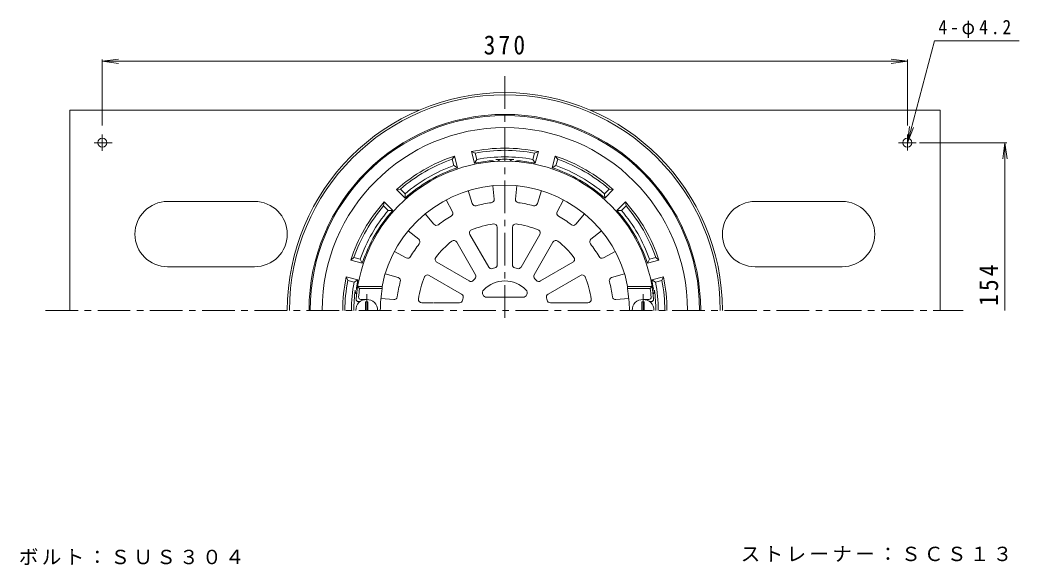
# Model space of a CAD drawing. Units: millimetres, scale not verified. Extents: x -260 to 225, y -347 to 394.
# Drawn here: x -254.9 to 204.2, y 144.1 to 394.4 of the extents above; entities that cross this region are included whole.
import ezdxf

# ---------------------------------------------------------------- set-up
doc = ezdxf.new("R2010")
doc.units = ezdxf.units.MM
doc.header["$LTSCALE"] = 3
doc.linetypes.add('CHAIN1', pattern=[8, 5, -1, 1, -1])
for name, color, linetype, lineweight in [('0-0_通り芯', 3, 'Continuous', 9), ('0-1_躯体', 2, 'Continuous', 9), ('0-2_仕上', 6, 'Continuous', 9), ('0-4_その他', 7, 'Continuous', 9), ('0-5_寸法', 7, 'Continuous', 9), ('0-A', 2, 'Continuous', 9)]:
    doc.layers.add(name, color=color, linetype=linetype, lineweight=lineweight)
doc.styles.add('ＭＳ ゴシック', font='')
doc.styles.get('ＭＳ ゴシック').set_extended_font_data('MS Gothic')

msp = doc.modelspace()

# ---------------------------------------------------------------- linework, layer by layer
at = {"layer": '0-0_通り芯', "linetype": 'CHAIN1'}
for p, q in [((-32.1, 368.672), (-32.1, 256.745)), ((-243.223, 261.061), (178.58, 261.061))]:
    msp.add_line(p, q, dxfattribs=at)
at = {"layer": '0-0_通り芯'}
for radius in [100, 99]:
    msp.add_arc((-32.1, 261.061), radius, 0, 180, dxfattribs=at)
at = {"layer": '0-1_躯体'}
for p, q in [((-55.218, 331.883), (-56.382, 330.434)), ((-53.792, 326.562), (-55.218, 331.883)), ((-44.978, 330.375), (-45.757, 333.281)), ((-19.221, 330.375), (-18.443, 333.281)), ((-16.709, 333.954), (-18.443, 333.281)), ((-18.135, 328.633), (-16.709, 333.954)), ((-55.604, 327.527), (-56.382, 330.434)), ((-55.604, 327.527), (-53.792, 326.562)), ((-44.978, 330.375), (-46.065, 328.633)), ((-19.221, 330.375), (-18.135, 328.633)), ((-8.596, 327.527), (-10.408, 326.562)), ((-8.596, 327.527), (-7.818, 330.434)), ((-77.91, 314.649), (-80.038, 316.776)), ((-77.91, 314.649), (-77.98, 312.597)), ((13.71, 314.649), (15.838, 316.776)), ((13.71, 314.649), (13.78, 312.597)), ((13.78, 312.597), (17.675, 316.493)), ((17.675, 316.493), (15.838, 316.776)), ((-87.532, 310.836), (-87.816, 308.998)), ((-85.688, 306.871), (-87.816, 308.998)), ((-83.637, 306.941), (-87.532, 310.836)), ((21.488, 306.871), (23.616, 308.998)), ((-85.688, 306.871), (-83.637, 306.941)), ((21.488, 306.871), (19.437, 306.941)), ((-98.567, 284.565), (-101.473, 285.343)), ((34.367, 284.565), (37.273, 285.343)), ((38.722, 284.179), (37.273, 285.343)), ((-98.567, 284.565), (-97.601, 282.753)), ((34.367, 284.565), (33.402, 282.753)), ((33.402, 282.753), (38.722, 284.179)), ((-101.414, 273.939), (-104.32, 274.718)), ((-101.414, 273.939), (-99.672, 275.026)), ((37.214, 273.939), (35.472, 275.026)), ((37.214, 273.939), (40.12, 274.718))]:
    msp.add_line(p, q, dxfattribs=at)
at = {"layer": '0-1_躯体', "color": 4, "linetype": 'CHAIN1'}
for p, q in [((-95.6, 268.463), (-95.6, 261.061)), ((31.4, 268.463), (31.4, 261.061))]:
    msp.add_line(p, q, dxfattribs=at)
at = {"layer": '0-1_躯体', "color": 4}
for p, q in [((-95.1, 264.977), (-96.1, 264.977)), ((-96.1, 264.977), (-96.1, 261.061)), ((-95.1, 264.977), (-95.1, 261.061)), ((30.9, 264.977), (31.9, 264.977)), ((30.9, 264.977), (30.9, 261.061)), ((31.9, 264.977), (31.9, 261.061))]:
    msp.add_line(p, q, dxfattribs=at)
at = {"layer": '0-1_躯体'}
for points in [[(-46.065, 328.633), (-47.49, 333.954), (-45.757, 333.281)], [(-10.408, 326.562), (-8.982, 331.883), (-7.818, 330.434)], [(-77.98, 312.597), (-81.875, 316.493), (-80.038, 316.776)], [(19.437, 306.941), (23.332, 310.836), (23.616, 308.998)], [(-97.601, 282.753), (-102.922, 284.179), (-101.473, 285.343)], [(-99.672, 275.026), (-104.993, 276.451), (-104.32, 274.718)], [(35.472, 275.026), (40.793, 276.451), (40.12, 274.718)]]:
    msp.add_lwpolyline(points, dxfattribs=at)
for centre, radius, start, end in [((-32.1, 261.061), 90, 0, 180), ((-32.1, 261.061), 89.5, 0, 180), ((-32.1, 261.061), 83.941, 0, 180), ((-32.1, 261.061), 74.5, 78.07777, 101.92224), ((-32.1, 261.061), 74.5, 108.07777, 131.92224), ((-32.1, 261.061), 73.5, 79.29149, 100.70854), ((-32.1, 261.061), 70.5, 79.47449, 100.52557), ((-32.1, 261.061), 74.5, 48.07777, 71.92224), ((-32.1, 261.061), 73.5, 109.29149, 130.70854), ((-32.1, 261.061), 69, 108.32338, 131.67665), ((-32.1, 261.061), 70.5, 109.47449, 130.52557), ((-32.1, 261.061), 69, 95.13783, 101.67665), ((-38.1, 327.792), 2, 53.16594, 95.13788), ((-32.1, 261.061), 69.376, 86.59644, 93.40356), ((-36.1, 328.317), 2, 36.91762, 93.40337), ((-28.1, 328.317), 2, 86.59663, 143.08269), ((-26.1, 327.792), 2, 84.86212, 126.83406), ((-32.1, 261.061), 69, 78.32338, 84.86217), ((-32.1, 261.061), 69, 48.32338, 71.67665), ((-32.1, 261.061), 70.5, 49.47449, 70.52557), ((-32.1, 261.061), 73.5, 49.29149, 70.70854), ((-32.1, 261.061), 74.5, 138.07777, 161.92224), ((-32.1, 261.061), 73.5, 139.29149, 160.70854), ((-32.1, 261.061), 74.5, 18.07777, 41.92224), ((-32.1, 261.061), 73.5, 19.29149, 40.70854), ((-32.1, 261.061), 70.5, 139.47449, 160.52557), ((-32.1, 261.061), 69, 138.32338, 161.67665), ((-32.1, 261.061), 69, 18.32338, 41.67665), ((-32.1, 261.061), 70.5, 19.47449, 40.52557), ((-32.1, 261.061), 74.5, 168.07777, 180.00002), ((-32.1, 261.061), 74.5, 0, 11.92224), ((-32.1, 261.061), 73.5, 169.29144, 179.99998), ((-32.1, 261.061), 70.5, 169.47441, 179.99998), ((-98.35, 271.061), 2, 171.41681, 213.38803), ((-32.1, 261.061), 69, 168.32335, 171.41632), ((-32.1, 261.061), 69, 8.58368, 11.67665), ((34.15, 271.061), 2, 326.61162, 8.58319), ((-32.1, 261.061), 70.5, 0, 10.52557), ((-32.1, 261.061), 73.5, 0, 10.70854), ((-32.1, 261.061), 69.376, 172.32347, 180), ((-98.872, 270.061), 2, 172.32343, 228.81255), ((34.672, 270.061), 2, 311.18845, 7.67657), ((-32.1, 261.061), 69.376, 0, 7.67653)]:
    msp.add_arc(centre, radius, start, end, dxfattribs=at)
at = {"layer": '0-1_躯体', "color": 4}
for centre in [(-95.6, 261.061), (31.4, 261.061)]:
    msp.add_arc(centre, 5, 0, 180, dxfattribs=at)
at = {"layer": '0-2_仕上'}
for p, q in [((-37.6, 318.297), (-37.007, 312.129)), ((-26.6, 318.297), (-27.193, 312.129)), ((-48.922, 316.045), (-47.109, 310.12)), ((-15.278, 316.045), (-17.091, 310.12)), ((-59.085, 311.836), (-56.177, 306.364)), ((-5.115, 311.836), (-8.023, 306.364)), ((-68.683, 305.422), (-64.741, 300.641)), ((4.483, 305.422), (0.541, 300.641)), ((-35.6, 299.235), (-35.6, 281.971)), ((-28.6, 299.235), (-28.6, 281.971)), ((-76.461, 297.644), (-71.681, 293.702)), ((-48.156, 295.871), (-39.524, 280.92)), ((-16.044, 295.871), (-24.676, 280.92)), ((12.261, 297.644), (7.481, 293.702)), ((-54.218, 292.37), (-45.586, 277.42)), ((-9.982, 292.37), (-18.614, 277.42)), ((-82.875, 288.046), (-77.403, 285.137)), ((18.675, 288.046), (13.203, 285.137)), ((-63.41, 283.179), (-48.459, 274.547)), ((-0.79, 283.179), (-15.741, 274.547)), ((-87.084, 277.883), (-81.159, 276.07)), ((-66.91, 277.117), (-51.959, 268.485)), ((2.71, 277.117), (-12.241, 268.485)), ((22.884, 277.883), (16.959, 276.07)), ((-88.538, 272.061), (-99.711, 272.061)), ((-98.855, 271.061), (-99.711, 272.061)), ((-88.452, 271.061), (-98.855, 271.061)), ((-88.452, 271.061), (-88.538, 272.061)), ((24.252, 271.061), (24.338, 272.061)), ((24.252, 271.061), (34.655, 271.061)), ((24.338, 272.061), (35.511, 272.061)), ((34.655, 271.061), (35.511, 272.061)), ((-89.07, 266.535), (-83.168, 265.968)), ((-40.361, 267.061), (-23.839, 267.061)), ((24.87, 266.535), (18.968, 265.968)), ((-98.6, 265.061), (-99.415, 265.061)), ((-95.6, 266.061), (-98.329, 266.061)), ((-70.274, 264.561), (-64.991, 264.561)), ((-64.805, 264.561), (-53.011, 264.561)), ((6.074, 264.561), (-11.189, 264.561)), ((31.4, 266.061), (34.129, 266.061)), ((34.4, 265.061), (35.215, 265.061))]:
    msp.add_line(p, q, dxfattribs=at)
for centre, radius, start, end in [((-32.1, 261.061), 68.5, 4.248, 175.752), ((-32.1, 261.061), 57.5, 11.02888, 168.9711), ((-45.675, 310.558), 1.5, 197.01088, 285.33612), ((-32.1, 261.061), 49.825, 97.16351, 105.33641), ((-38.5, 311.986), 1.5, 277.16493, 5.48952), ((-25.7, 311.986), 1.5, 174.51088, 262.83612), ((-32.1, 261.061), 49.825, 74.66351, 82.83641), ((-18.525, 310.558), 1.5, 254.66493, 342.98952), ((-32.1, 261.061), 49.825, 119.66351, 127.83641), ((-57.501, 305.66), 1.5, 299.66493, 27.98952), ((-6.699, 305.66), 1.5, 152.01088, 240.33612), ((-32.1, 261.061), 49.825, 52.16351, 60.33641), ((-63.583, 301.596), 1.5, 219.51088, 307.83612), ((-32.1, 261.061), 40, 97.46205, 112.53793), ((-37.1, 299.235), 1.5, 0, 97.46184), ((-27.1, 299.235), 1.5, 82.53813, 179.99997), ((-32.1, 261.061), 40, 67.46205, 82.53793), ((-0.616, 301.596), 1.5, 232.16493, 320.48952), ((-46.857, 296.62), 1.5, 112.53813, 209.99997), ((-17.343, 296.62), 1.5, 330, 67.46184), ((-32.1, 261.061), 49.825, 142.16351, 150.33641), ((-72.635, 292.544), 1.5, 322.16493, 50.48952), ((-32.1, 261.061), 40, 127.46205, 142.53793), ((-55.517, 291.621), 1.5, 30, 127.46184), ((-8.683, 291.621), 1.5, 52.53813, 149.99997), ((-32.1, 261.061), 40, 37.46205, 52.53793), ((8.435, 292.544), 1.5, 129.51088, 217.83612), ((-32.1, 261.061), 49.825, 29.66351, 37.83641), ((-76.699, 286.462), 1.5, 242.01088, 330.33612), ((-62.66, 284.478), 1.5, 142.53813, 239.99997), ((-1.54, 284.478), 1.5, 300, 37.46184), ((12.499, 286.462), 1.5, 209.66493, 297.98952), ((-38.225, 281.67), 1.5, 209.99997, 286.55249), ((-32.1, 261.061), 20, 103.44771, 106.55229), ((-37.1, 281.971), 1.5, 283.44748, 0), ((-27.1, 281.971), 1.5, 179.99997, 256.55249), ((-32.1, 261.061), 20, 73.44771, 76.55229), ((-25.975, 281.67), 1.5, 253.44748, 330), ((-81.598, 274.636), 1.5, 344.66493, 72.98952), ((-32.1, 261.061), 40, 157.46205, 172.53793), ((-67.66, 275.818), 1.5, 60, 157.46184), ((-32.1, 261.061), 20, 133.44771, 136.55229), ((-46.885, 276.67), 1.5, 313.44748, 30), ((-17.315, 276.67), 1.5, 149.99997, 226.55249), ((-32.1, 261.061), 20, 43.44771, 46.55229), ((3.46, 275.818), 1.5, 22.53813, 119.99997), ((-32.1, 261.061), 40, 7.46205, 22.53793), ((17.398, 274.636), 1.5, 107.01088, 195.33612), ((-32.1, 261.061), 67.5, 171.48036, 174.82346), ((-32.1, 261.061), 57.232, 169.93721, 180), ((-32.1, 261.061), 49.825, 164.66351, 172.83641), ((-47.709, 275.846), 1.5, 239.99997, 316.55249), ((-32.1, 261.061), 13.5, 44.07935, 135.92065), ((-16.491, 275.846), 1.5, 223.44748, 300), ((-32.1, 261.061), 49.825, 7.16351, 15.33641), ((-32.1, 261.061), 57.232, 0, 10.06279), ((-32.1, 261.061), 67.5, 5.17654, 8.51964), ((-98.329, 267.061), 1, 174.8239, 270), ((-83.025, 267.461), 1.5, 264.51088, 352.83612), ((-52.709, 267.186), 1.5, 343.44748, 60), ((-32.1, 261.061), 20, 163.44771, 166.55229), ((-40.361, 269.061), 2, 135.92184, 270), ((-23.839, 269.061), 2, 270, 44.07816), ((-11.491, 267.186), 1.5, 119.99997, 196.55249), ((-32.1, 261.061), 20, 13.44771, 16.55229), ((18.825, 267.461), 1.5, 187.16493, 275.48952), ((34.129, 267.061), 1, 270, 5.1761), ((-99.415, 266.061), 1, 175.75238, 270), ((-70.274, 266.061), 1.5, 172.53813, 269.99997), ((-53.011, 266.061), 1.5, 269.99997, 346.55249), ((-11.189, 266.061), 1.5, 193.44748, 270), ((6.074, 266.061), 1.5, 270, 7.46184), ((35.215, 266.061), 1, 270, 4.24762)]:
    msp.add_arc(centre, radius, start, end, dxfattribs=at)
at = {"layer": '0-4_その他'}
for p, q in [((-217.1, 375.45), (-209.664, 376.429)), ((-217.1, 376.35), (-217.1, 345.936)), ((-217.1, 375.45), (-209.664, 374.471)), ((-217.1, 375.45), (152.9, 375.45)), ((152.9, 375.45), (145.464, 376.429)), ((152.9, 375.45), (145.464, 374.471)), ((152.9, 376.35), (152.9, 345.936)), ((198.643, 338.061), (158.426, 338.061)), ((197.743, 338.061), (196.764, 330.625)), ((197.743, 261.061), (197.743, 338.061)), ((197.743, 338.061), (198.722, 330.625))]:
    msp.add_line(p, q, dxfattribs=at)
at = {"layer": '0-5_寸法'}
for p, q in [((152.9, 338.061), (165.428, 384.815)), ((165.428, 384.815), (204.209, 384.815)), ((152.9, 338.061), (153.879, 345.497)), ((152.9, 338.061), (155.77, 344.99))]:
    msp.add_line(p, q, dxfattribs=at)
at = {"layer": '0-A'}
for p, q in [((-232.1, 353.061), (-232.1, 261.061)), ((-232.1, 353.061), (-71.292, 353.061)), ((7.092, 353.061), (167.9, 353.061)), ((167.9, 353.061), (167.9, 261.061)), ((-217.1, 341.795), (-217.1, 334.34)), ((152.9, 341.795), (152.9, 334.508)), ((-220.876, 338.061), (-212.576, 338.061)), ((148.753, 338.061), (157.012, 338.061)), ((-147.1, 311.061), (-187.1, 311.061)), ((122.9, 311.061), (82.9, 311.061)), ((-187.1, 281.061), (-147.1, 281.061)), ((82.9, 281.061), (122.9, 281.061))]:
    msp.add_line(p, q, dxfattribs=at)
for centre in [(-217.1, 338.061), (152.9, 338.061)]:
    msp.add_circle(centre, 2.1, dxfattribs=at)
for centre, start, end in [((-187.1, 296.061), 90, 270), ((-147.1, 296.061), 0, 90), ((-147.1, 296.061), 270, 90), ((82.9, 296.061), 90, 270), ((122.9, 296.061), 0, 90), ((122.9, 296.061), 270, 90)]:
    msp.add_arc(centre, 15, start, end, dxfattribs=at)

# ---------------------------------------------------------------- texts
at = {"layer": '0-4_その他', "color": 2, "insert": (-41.85, 378.45), "char_height": 8.798, "attachment_point": 7, "style": 'ＭＳ ゴシック'}
msp.add_mtext('\\T1.27;\\W0.9;370', dxfattribs=at)
at = {"layer": '0-4_その他', "color": 2, "insert": (194.743, 263.058), "char_height": 8.798, "attachment_point": 7, "rotation": 90, "style": 'ＭＳ ゴシック'}
msp.add_mtext('\\T1.27;\\W0.9;154', dxfattribs=at)
at = {"layer": '0-5_寸法', "char_height": 6.598, "attachment_point": 7, "style": 'ＭＳ ゴシック'}
for s, insert in [('\\T1.32;\\W0.9;4-φ4.2', (167.154, 386.101)), ('\\T1.17;ボルト：ＳＵＳ３０４', (-255.489, 144.091)), ('\\T1.17;ストレーナー：ＳＣＳ１３', (76.294, 145.546))]:
    msp.add_mtext(s, dxfattribs=dict(at, insert=insert))

doc.saveas('drawing.dxf')
